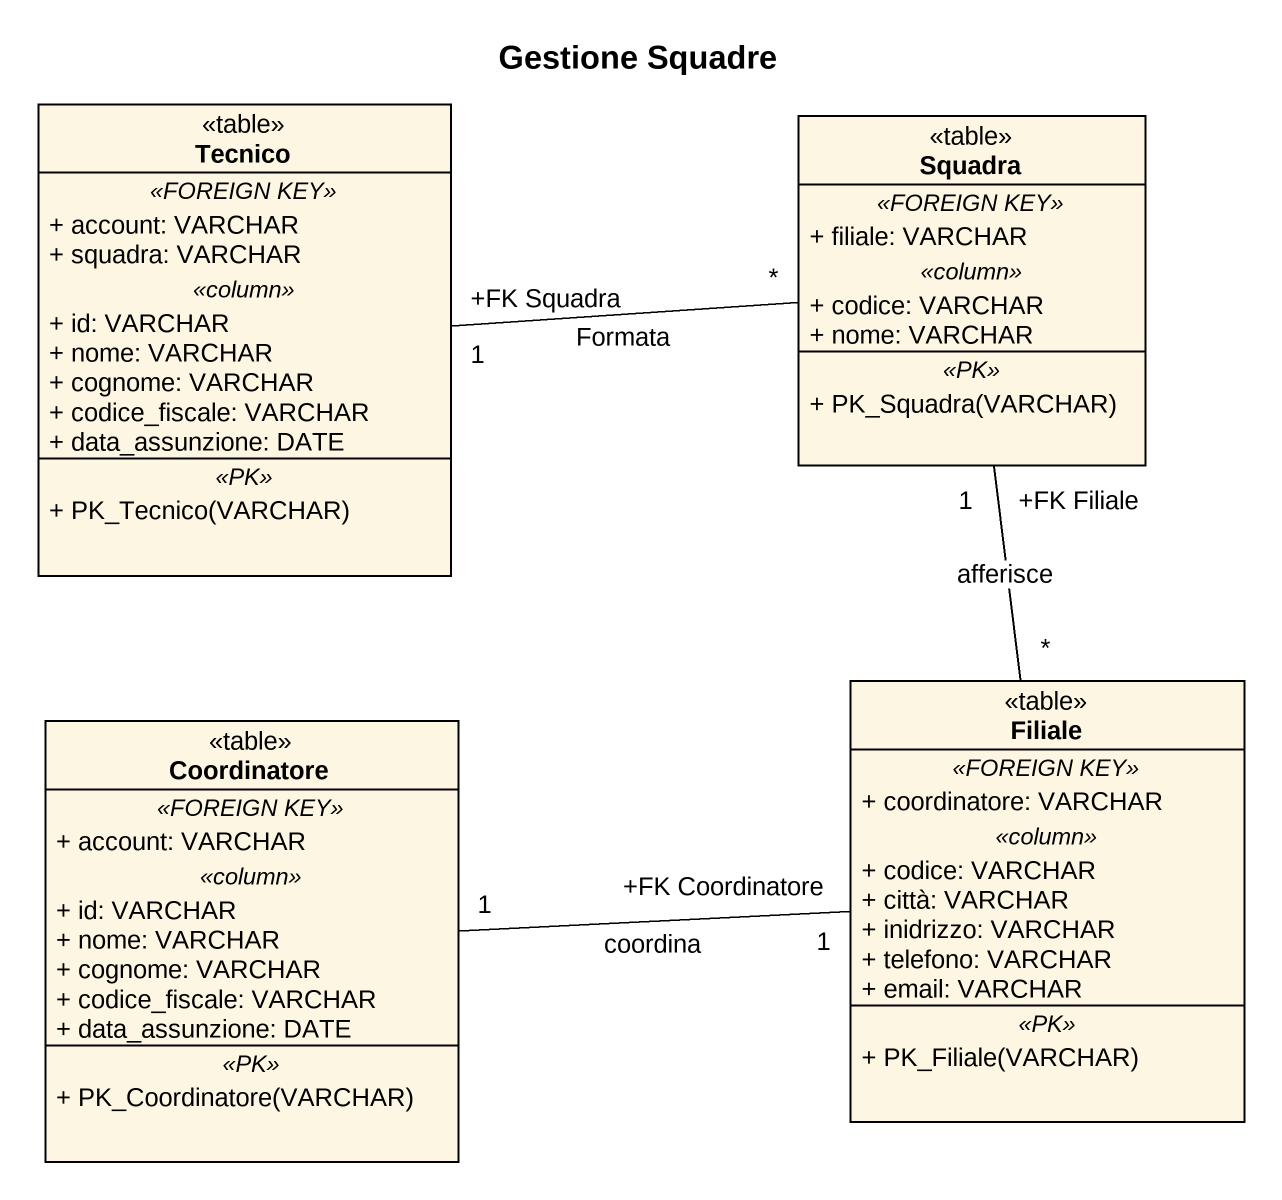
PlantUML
@startuml
title Gestione Squadre
hide circle
hide empty members
skinparam classAttributeIconSize 0
class Tecnico <<table>> {
  .. <<FOREIGN KEY>> ..
  + account: VARCHAR
  + squadra: VARCHAR
  .. <<column>> ..
  + id: VARCHAR
  + nome: VARCHAR
  + cognome: VARCHAR
  + codice_fiscale: VARCHAR
  + data_assunzione: DATE
  .. <<PK>> ..
  + PK_Tecnico(VARCHAR)
}
class Squadra <<table>> {
  .. <<FOREIGN KEY>> ..
  + filiale: VARCHAR
  .. <<column>> ..
  + codice: VARCHAR
  + nome: VARCHAR
  .. <<PK>> ..
  + PK_Squadra(VARCHAR)
}
class Filiale <<table>> {
  .. <<FOREIGN KEY>> ..
  + coordinatore: VARCHAR
  .. <<column>> ..
  + codice: VARCHAR
  + città: VARCHAR
  + inidrizzo: VARCHAR
  + telefono: VARCHAR
  + email: VARCHAR
  .. <<PK>> ..
  + PK_Filiale(VARCHAR)
}
class Coordinatore <<table>> {
  .. <<FOREIGN KEY>> ..
  + account: VARCHAR
  .. <<column>> ..
  + id: VARCHAR
  + nome: VARCHAR
  + cognome: VARCHAR
  + codice_fiscale: VARCHAR
  + data_assunzione: DATE
  .. <<PK>> ..
  + PK_Coordinatore(VARCHAR)
}
Squadra "*" -left- "+FK Squadra\n1" Tecnico : Formata
Squadra "+FK Filiale\n1" -- "*" Filiale : afferisce
Filiale "+FK Coordinatore\n1" -left- "1" Coordinatore : coordina
@enduml
